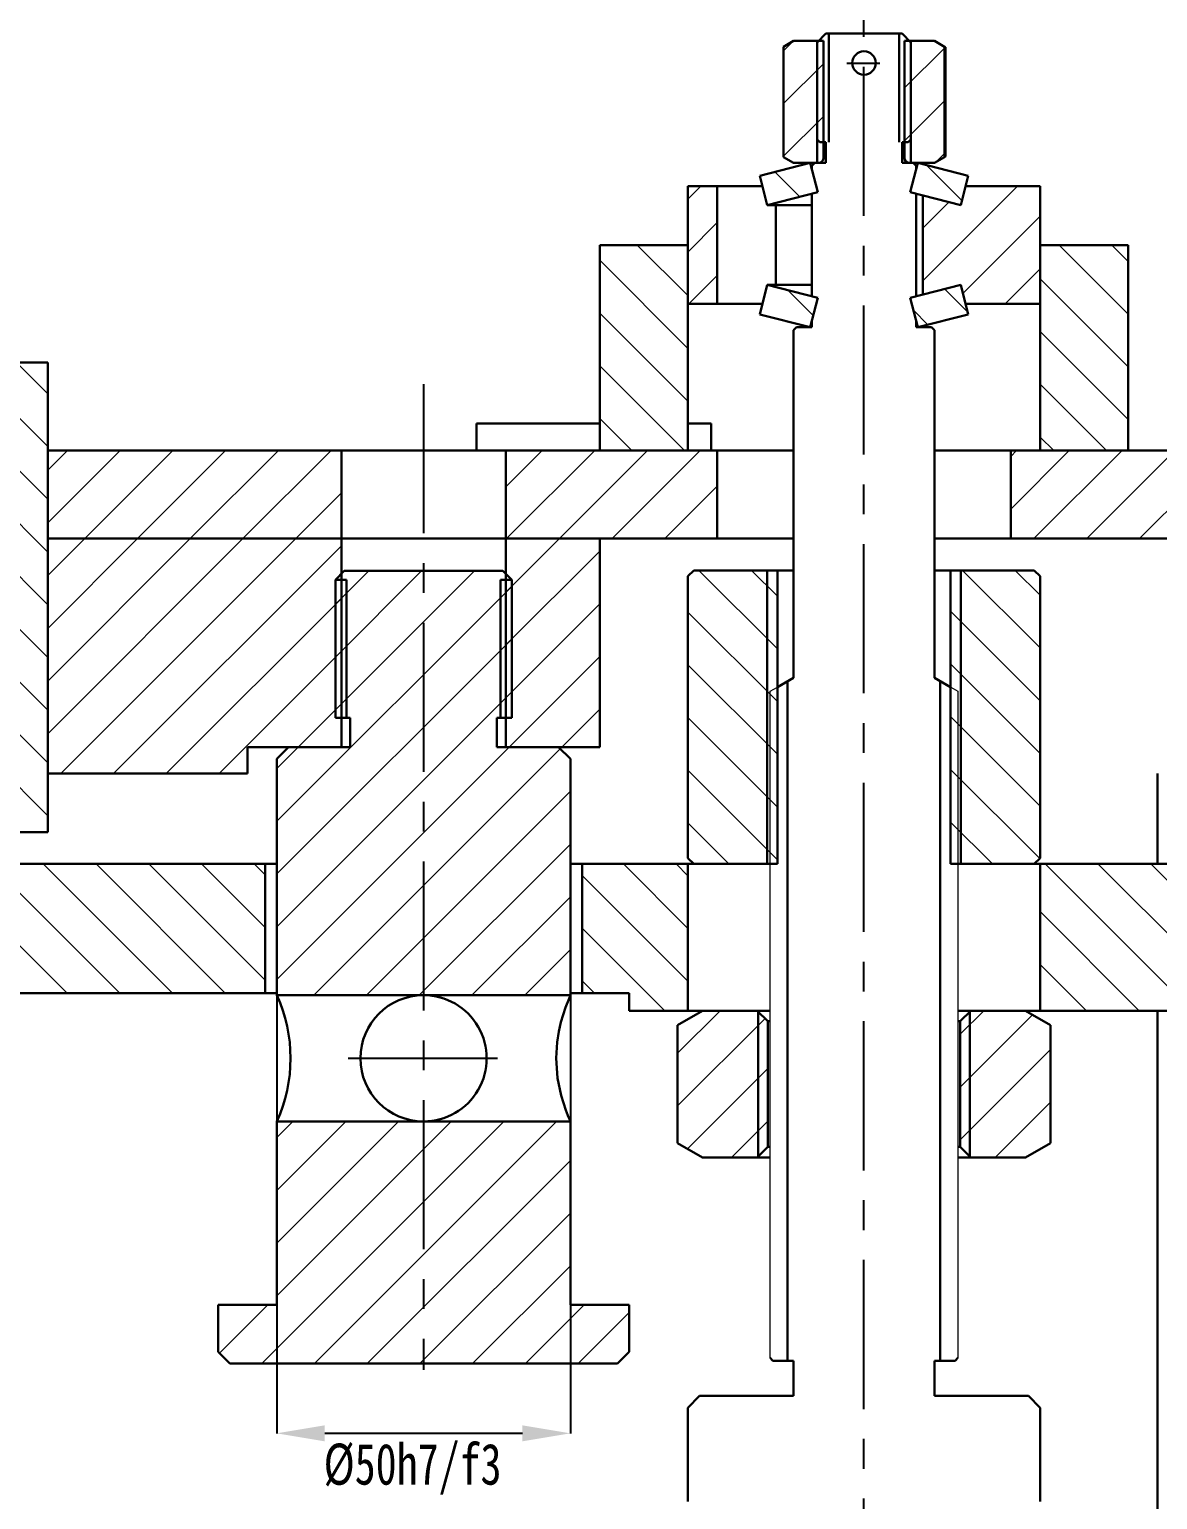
# Model space of a CAD drawing. Header units: millimetres. Extents: x 0 to 1189, y 0 to 841.
# Drawn here: x 150.1 to 246.2, y 99.9 to 225.1 of the extents above; entities that cross this region are included whole.
import ezdxf

# ---------------------------------------------------------------- set-up
doc = ezdxf.new("R2010")
doc.units = ezdxf.units.MM
doc.header["$PDSIZE"] = -1
doc.linetypes.add('CENTERX2', pattern=[20.32, 12.7, -2.54, 2.54, -2.54])
doc.layers.get('0').update_dxf_attribs({"lineweight": 30})
doc.layers.add('10', color=7, linetype='Continuous', lineweight=25)
doc.layers.add('剖面线层', color=2, linetype='Continuous', lineweight=15)
doc.layers.add('图层11', color=7, linetype='CENTERX2')
doc.styles.add('SLDTEXTSTYLE0', font='hyswlongfangsong.ttf')
doc.dimstyles.new('SLDDIMSTYLE6', dxfattribs={"dimtxt": 3.5, "dimasz": 4.08, "dimexe": 0, "dimexo": 0.0625, "dimgap": 0.875, "dimtad": 2, "dimlfac": 2, "dimrnd": 1e-09, "dimzin": 12, "dimdsep": 46, "dimtxsty": 'SLDTEXTSTYLE0', "dimsah": 1, "dimcen": 0.09, "dimadec": 0, "dimazin": 3, "dimtfac": 1, "dimtmove": 0, "dimatfit": 0, "dimfxl": 1, "dimfrac": 2, "dimtolj": 1, "dimarcsym": 0})

# ---------------------------------------------------------------- blocks, each defined once
blk = doc.blocks.new('_D_30')
at = {"layer": '10', "color": 0, "lineweight": -2}
for p, q in [((171.16, 142.82), (171.16, 105.57)), ((196.16, 142.82), (196.16, 105.57)), ((192.08, 105.57), (175.24, 105.57))]:
    blk.add_line(p, q, dxfattribs=at)
at = {"layer": '10', "color": 0}
for points in [[(175.24, 106.25), (175.24, 104.89), (171.16, 105.57)], [(192.08, 106.25), (192.08, 104.89), (196.16, 105.57)]]:
    blk.add_solid(points, dxfattribs=at)
at = {"layer": 'Defpoints', "color": 0}
for p in [(171.16, 142.88), (196.16, 142.88), (171.16, 105.57)]:
    blk.add_point(p, dxfattribs=at)
at = {"layer": '10', "color": 0, "insert": (182.72, 104.7), "char_height": 3.5, "attachment_point": 2, "style": 'SLDTEXTSTYLE0'}
blk.add_mtext('\\A1;%%c50h7/f3', dxfattribs=at)

msp = doc.modelspace()

# ---------------------------------------------------------------- hatches: boundary and pattern name
at = {"layer": '剖面线层', "linetype": 'Continuous'}
h = msp.add_hatch(dxfattribs=at)
h.set_pattern_fill('ANSI31', style=0)
edge = h.paths.add_edge_path(flags=0)
edge.add_line((215.1604, 224.1332), (214.3109, 223.6428))
edge.add_line((214.3109, 223.6428), (214.3109, 214.2436))
edge.add_line((214.3109, 214.2436), (215.1604, 213.7532))
edge.add_line((215.1604, 213.7532), (217.3016, 213.7532))
edge.add_arc((217.3016, 214.1532), 0.4, 269.992839, 360)
edge.add_line((217.7016, 214.1532), (217.7016, 224.1532))
edge.add_line((217.7016, 224.1532), (215.1604, 224.1532))
edge.add_line((215.1604, 224.1532), (215.1604, 224.1332))
h = msp.add_hatch(dxfattribs=at)
h.set_pattern_fill('ANSI31', style=0)
edge = h.paths.add_edge_path(flags=0)
edge.add_line((228.0098, 223.6428), (227.1604, 224.1332))
edge.add_line((227.1604, 224.1332), (227.1604, 224.1532))
edge.add_line((227.1604, 224.1532), (224.6191, 224.1532))
edge.add_line((224.6191, 224.1532), (224.6191, 214.1532))
edge.add_arc((225.0191, 214.1532), 0.4, 180, 270)
edge.add_line((225.0191, 213.7532), (227.1604, 213.7532))
edge.add_line((227.1604, 213.7532), (228.0098, 214.2436))
edge.add_line((228.0098, 214.2436), (228.0098, 223.6428))
h = msp.add_hatch(dxfattribs=at)
h.set_pattern_fill('ANSI31', angle=90, style=0)
h.paths.add_polyline_path([(212.2854, 212.6532), (212.9249, 210.1532), (217.2249, 211.2532), (216.5854, 213.7532)], flags=0)
h = msp.add_hatch(dxfattribs=at)
h.set_pattern_fill('ANSI31', angle=90, style=0)
h.paths.add_polyline_path([(225.7354, 213.7532), (225.0958, 211.2532), (229.3958, 210.1532), (230.0354, 212.6532)], flags=0)
h = msp.add_hatch(dxfattribs=at)
h.set_pattern_fill('ANSI31', style=0)
h.paths.add_polyline_path([(206.1604, 201.7532), (208.6604, 201.7532), (208.6604, 211.7532), (206.1604, 211.7532)], flags=0)
h = msp.add_hatch(dxfattribs=at)
h.set_pattern_fill('ANSI31', style=0)
h.paths.add_polyline_path([(226.1604, 202.5255), (229.3958, 203.3532), (229.8051, 201.7532), (236.1604, 201.7532), (236.1604, 211.7532), (229.7956, 211.7162), (229.3958, 210.1532), (226.1604, 210.9809)])
h = msp.add_hatch(dxfattribs=at)
h.set_pattern_fill('ANSI31', angle=90, style=0)
h.paths.add_polyline_path([(206.1604, 189.2532), (206.1604, 206.7532), (198.6604, 206.7532), (198.6604, 189.2532)], flags=0)
h = msp.add_hatch(dxfattribs=at)
h.set_pattern_fill('ANSI31', angle=90, style=0)
h.paths.add_polyline_path([(236.1604, 206.7532), (236.1604, 189.2532), (243.6604, 189.2532), (243.6604, 206.7532)], flags=0)
h = msp.add_hatch(dxfattribs=at)
h.set_pattern_fill('ANSI31', angle=90, style=0)
h.paths.add_polyline_path([(216.5854, 199.7532), (217.2249, 202.2532), (212.9249, 203.3532), (212.2854, 200.8532)], flags=0)
h = msp.add_hatch(dxfattribs=at)
h.set_pattern_fill('ANSI31', angle=90, style=0)
h.paths.add_polyline_path([(230.0354, 200.8532), (229.3958, 203.3532), (225.0958, 202.2532), (225.7354, 199.7532)], flags=0)
h = msp.add_hatch(dxfattribs=at)
h.set_pattern_fill('ANSI31', angle=90, style=0)
h.paths.add_polyline_path([(151.6604, 156.7532), (151.6604, 196.7532), (139.1604, 196.7532), (139.1604, 156.7532)], flags=0)
h = msp.add_hatch(dxfattribs=at)
h.set_pattern_fill('ANSI31', style=0)
h.paths.add_polyline_path([(151.6604, 181.7532), (176.6604, 181.7532), (176.6604, 189.2532), (151.6604, 189.2532)], flags=0)
h = msp.add_hatch(dxfattribs=at)
h.set_pattern_fill('ANSI31', style=0)
h.paths.add_polyline_path([(190.6604, 181.7532), (208.6604, 181.7532), (208.6604, 189.2532), (190.6604, 189.2532)], flags=0)
h = msp.add_hatch(dxfattribs=at)
h.set_pattern_fill('ANSI31', style=0)
h.paths.add_polyline_path([(233.6604, 181.7532), (255.6604, 181.7532), (255.6604, 189.2532), (233.6604, 189.2532)], flags=0)
h = msp.add_hatch(dxfattribs=at)
h.set_pattern_fill('ANSI31', style=0)
h.paths.add_polyline_path([(151.6604, 161.7532), (168.6604, 161.7532), (168.6604, 164.0032), (176.6604, 164.0032), (176.6604, 181.7532), (151.6604, 181.7532)], flags=0)
h = msp.add_hatch(dxfattribs=at)
h.set_pattern_fill('ANSI31', style=0)
h.paths.add_polyline_path([(190.6604, 181.7532), (190.6604, 164.0032), (198.6604, 164.0032), (198.6604, 181.7532)], flags=0)
h = msp.add_hatch(dxfattribs=at)
h.set_pattern_fill('ANSI31', angle=90, style=0)
h.paths.add_polyline_path([(206.6604, 154.0532), (213.7854, 154.0532), (213.7854, 179.0532), (206.6604, 179.0532), (206.1604, 178.5532), (206.1604, 154.5532)], flags=0)
h = msp.add_hatch(dxfattribs=at)
h.set_pattern_fill('ANSI31', angle=90, style=0)
h.paths.add_polyline_path([(235.6604, 179.0532), (228.5354, 179.0532), (228.5354, 154.0532), (235.6604, 154.0532), (236.1604, 154.5532), (236.1604, 178.5532)], flags=0)
h = msp.add_hatch(dxfattribs=at)
h.set_pattern_fill('ANSI31', style=0)
edge = h.paths.add_edge_path(flags=0)
edge.add_line((176.9104, 179.0032), (176.1604, 178.2532))
edge.add_line((176.1604, 178.2532), (176.1604, 166.5032))
edge.add_line((176.1604, 166.5032), (177.4104, 166.5032))
edge.add_line((177.4104, 166.5032), (177.4104, 164.0032))
edge.add_line((177.4104, 164.0032), (172.1604, 164.0032))
edge.add_line((172.1604, 164.0032), (171.1604, 163.0032))
edge.add_line((171.1604, 163.0032), (171.1604, 142.8782))
edge.add_ellipse((183.6604, 137.5032), major_axis=(-6474.5156, 0), ratio=0.000830178, start_angle=270, end_angle=270.11061796, ccw=False)
edge.add_ellipse((183.6604, 137.5032), major_axis=(-6474.5156, 0), ratio=0.000830178, start_angle=269.88938204, end_angle=270, ccw=False)
edge.add_line((196.1604, 142.8782), (196.1604, 163.0032))
edge.add_line((196.1604, 163.0032), (195.1603, 164.0032))
edge.add_line((195.1603, 164.0032), (189.9104, 164.0032))
edge.add_line((189.9104, 164.0032), (189.9104, 166.5032))
edge.add_line((189.9104, 166.5032), (191.1604, 166.5032))
edge.add_line((191.1604, 166.5032), (191.1604, 178.2532))
edge.add_line((191.1604, 178.2532), (190.4104, 179.0032))
edge.add_line((190.4104, 179.0032), (176.9104, 179.0032))
h = msp.add_hatch(dxfattribs=at)
h.set_pattern_fill('ANSI31', angle=90, style=0)
h.paths.add_polyline_path([(113.6604, 154.0532), (113.6604, 143.0532), (170.1604, 143.0532), (170.1604, 154.0532)], flags=0)
h = msp.add_hatch(dxfattribs=at)
h.set_pattern_fill('ANSI31', angle=90, style=0)
h.paths.add_polyline_path([(201.1604, 143.0532), (201.1604, 141.5532), (206.1604, 141.5532), (206.1604, 154.0532), (197.1604, 154.0532), (197.1604, 143.0532)], flags=0)
h = msp.add_hatch(dxfattribs=at)
h.set_pattern_fill('ANSI31', angle=90, style=0)
h.paths.add_polyline_path([(236.1604, 141.5532), (263.6604, 141.5532), (263.6604, 154.0532), (236.1604, 154.0532)], flags=0)
h = msp.add_hatch(dxfattribs=at)
h.set_pattern_fill('ANSI31', style=0)
h.paths.add_polyline_path([(212.9724, 140.6532), (212.0724, 141.5532), (207.4104, 141.5532), (205.2896, 140.3288), (205.2896, 130.2776), (207.4104, 129.0532), (212.0724, 129.0532), (212.9724, 129.9532)], flags=0)
h = msp.add_hatch(dxfattribs=at)
h.set_pattern_fill('ANSI31', style=0)
h.paths.add_polyline_path([(237.0311, 140.3288), (234.9104, 141.5532), (230.2484, 141.5532), (229.3484, 140.6532), (229.3484, 129.9532), (230.2484, 129.0532), (234.9104, 129.0532), (237.0311, 130.2776)], flags=0)
h = msp.add_hatch(dxfattribs=at)
h.set_pattern_fill('ANSI31', style=0)
edge = h.paths.add_edge_path(flags=0)
edge.add_line((166.1604, 112.5032), (167.1603, 111.5032))
edge.add_line((167.1603, 111.5032), (200.1604, 111.5032))
edge.add_line((200.1604, 111.5032), (201.1604, 112.5032))
edge.add_line((201.1604, 112.5032), (201.1604, 116.5032))
edge.add_line((201.1604, 116.5032), (196.1604, 116.5032))
edge.add_line((196.1604, 116.5032), (196.1604, 132.1282))
edge.add_ellipse((183.6604, 137.5032), major_axis=(-6474.5156, 0), ratio=0.000830178, start_angle=90, end_angle=90.11061796, ccw=False)
edge.add_ellipse((183.6604, 137.5032), major_axis=(-6474.5156, 0), ratio=0.000830178, start_angle=89.88938204, end_angle=90, ccw=False)
edge.add_line((171.1604, 132.1282), (171.1604, 116.5032))
edge.add_line((171.1604, 116.5032), (166.1604, 116.5032))
edge.add_line((166.1604, 116.5032), (166.1604, 112.5032))

# ---------------------------------------------------------------- linework, layer by layer
at = {"color": 7, "linetype": 'Continuous'}
for p, q in [((214.3109, 223.6428), (215.1604, 224.1332)), ((215.1604, 224.1332), (215.1604, 224.1532)), ((217.7016, 224.1532), (215.1604, 224.1532)), ((217.1604, 224.003), (217.9105, 224.7532)), ((217.1604, 213.7532), (217.1604, 224.1532)), ((217.7016, 214.1532), (217.7016, 224.1532)), ((217.9105, 224.7532), (224.4102, 224.7532)), ((218.1604, 215.5032), (218.1604, 224.7532)), ((224.1604, 224.7532), (224.1604, 215.5032)), ((224.4102, 224.7532), (225.1604, 224.003)), ((224.6191, 224.1532), (224.6191, 214.1532)), ((227.1604, 224.1532), (224.6191, 224.1532)), ((225.1604, 224.1532), (225.1604, 213.7532)), ((227.1604, 224.1532), (227.1604, 224.1332)), ((227.1604, 224.1332), (228.0098, 223.6428)), ((214.3109, 214.2436), (214.3109, 223.6428)), ((217.1604, 215.7534), (217.1604, 224.003)), ((225.1604, 224.003), (225.1604, 215.7534)), ((228.0098, 223.6428), (228.0098, 214.2436)), ((228.0871, 223.5973), (228.0098, 223.6428)), ((228.0871, 214.2891), (228.0871, 223.5973)), ((217.4106, 215.5032), (217.1604, 215.7534)), ((217.4106, 215.5032), (217.9104, 215.5032)), ((217.9104, 213.7532), (217.9104, 215.5032)), ((224.4104, 215.5032), (224.9102, 215.5032)), ((224.4104, 215.5032), (224.4104, 213.7532)), ((225.1604, 215.7534), (224.9102, 215.5032)), ((215.1604, 213.7532), (214.3109, 214.2436)), ((228.0098, 214.2436), (227.1604, 213.7532)), ((228.0098, 214.2436), (228.0871, 214.2891)), ((212.2854, 212.6532), (216.5854, 213.7532)), ((217.3016, 213.7532), (215.1604, 213.7532)), ((217.2249, 211.2532), (216.5854, 213.7532)), ((216.7104, 213.5031), (216.9605, 213.7532)), ((216.7104, 213.2646), (216.7104, 213.5031)), ((216.9605, 213.7532), (217.9104, 213.7532)), ((224.4104, 213.7532), (225.3602, 213.7532)), ((227.1604, 213.7532), (225.0192, 213.7532)), ((225.7354, 213.7532), (225.0958, 211.2532)), ((225.3602, 213.7532), (225.6104, 213.5031)), ((225.6104, 213.5031), (225.6104, 213.2646)), ((225.7354, 213.7532), (230.0354, 212.6532)), ((208.6604, 211.7532), (206.1604, 211.7532)), ((206.1604, 201.7532), (206.1604, 211.7532)), ((208.6604, 201.7532), (208.6604, 211.7532)), ((212.5156, 211.7532), (208.6604, 211.7532)), ((212.9249, 210.1532), (212.2854, 212.6532)), ((230.0354, 212.6532), (229.3958, 210.1532)), ((236.1604, 211.7532), (229.8051, 211.7532)), ((236.1604, 211.7532), (236.1604, 201.7532)), ((212.9249, 210.1532), (217.2249, 211.2532)), ((216.7104, 202.3848), (216.7104, 211.1216)), ((225.0958, 211.2532), (229.3958, 210.1532)), ((225.6104, 211.1216), (225.6104, 202.3848)), ((226.1604, 210.9809), (226.1604, 202.5255)), ((216.7104, 210.1532), (212.9249, 210.1532)), ((198.6604, 206.7532), (206.1604, 206.7532)), ((198.6604, 206.7532), (198.6604, 189.2532)), ((206.1604, 206.7532), (206.1604, 189.2532)), ((236.1604, 206.7532), (243.6604, 206.7532)), ((236.1604, 189.2532), (236.1604, 206.7532)), ((243.6604, 189.2532), (243.6604, 206.7532)), ((212.2854, 200.8532), (212.9249, 203.3532)), ((212.9249, 203.3532), (216.7104, 203.3532)), ((217.2249, 202.2532), (212.9249, 203.3532)), ((229.3958, 203.3532), (225.0958, 202.2532)), ((229.3958, 203.3532), (230.0354, 200.8532)), ((208.6604, 201.7532), (206.1604, 201.7532)), ((212.5156, 201.7532), (208.6604, 201.7532)), ((216.5854, 199.7532), (217.2249, 202.2532)), ((225.0958, 202.2532), (225.7354, 199.7532)), ((236.1604, 201.7532), (229.8051, 201.7532)), ((216.5854, 199.7532), (212.2854, 200.8532)), ((230.0354, 200.8532), (225.7354, 199.7532)), ((215.1604, 199.5031), (215.4105, 199.7532)), ((215.1604, 169.9079), (215.1604, 199.5031)), ((215.4105, 199.7532), (216.7104, 199.7532)), ((216.7104, 199.7532), (216.7104, 200.2419)), ((225.6104, 199.7532), (226.9102, 199.7532)), ((226.9102, 199.7532), (227.1604, 199.5031)), ((227.1604, 199.5031), (227.1604, 169.9079)), ((139.1604, 196.7532), (151.6604, 196.7532)), ((151.6604, 196.7532), (151.6604, 156.7532)), ((188.1604, 189.2532), (188.1604, 191.5532)), ((198.6604, 191.5532), (188.1604, 191.5532)), ((208.1604, 191.5532), (206.1604, 191.5532)), ((208.1604, 189.2532), (208.1604, 191.5532)), ((151.6604, 181.7532), (151.6604, 189.2532)), ((176.6604, 189.2532), (151.6604, 189.2532)), ((176.6604, 181.7532), (176.6604, 189.2532)), ((190.6604, 189.2532), (176.6604, 189.2532)), ((190.6604, 189.2532), (190.6604, 181.7532)), ((208.6604, 189.2532), (190.6604, 189.2532)), ((206.1604, 189.2532), (198.6604, 189.2532)), ((208.6604, 181.7532), (208.6604, 189.2532)), ((215.1604, 189.2532), (208.6604, 189.2532)), ((233.6604, 189.2532), (227.1604, 189.2532)), ((233.6604, 189.2532), (233.6604, 181.7532)), ((255.6604, 189.2532), (233.6604, 189.2532)), ((243.6604, 189.2532), (236.1604, 189.2532)), ((151.6604, 161.7532), (151.6604, 181.7532)), ((176.6604, 181.7532), (151.6604, 181.7532)), ((176.6604, 164.0032), (176.6604, 181.7532)), ((190.6604, 181.7532), (176.6604, 181.7532)), ((198.6604, 181.7532), (190.6604, 181.7532)), ((190.6604, 181.7532), (190.6604, 164.0032)), ((208.6604, 181.7532), (190.6604, 181.7532)), ((198.6604, 181.7532), (198.6604, 164.0032)), ((215.1604, 181.7532), (208.6604, 181.7532)), ((233.6604, 181.7532), (227.1604, 181.7532)), ((255.6604, 181.7532), (233.6604, 181.7532)), ((206.1604, 178.5532), (206.6604, 179.0532)), ((206.6604, 179.0532), (213.7854, 179.0532)), ((212.9104, 154.0532), (212.9104, 179.0532)), ((213.7854, 154.0532), (213.7854, 179.0532)), ((213.7854, 179.0532), (215.1604, 179.0532)), ((227.1604, 179.0532), (228.5354, 179.0532)), ((228.5354, 179.0532), (228.5354, 154.0532)), ((228.5354, 179.0532), (235.6604, 179.0532)), ((229.4104, 179.0532), (229.4104, 154.0532)), ((235.6604, 179.0532), (236.1604, 178.5532)), ((176.1604, 178.2532), (176.9104, 179.0032)), ((177.1076, 178.2532), (176.1604, 178.2532)), ((176.1604, 166.5032), (176.1604, 178.2532)), ((190.4104, 179.0032), (176.9104, 179.0032)), ((177.1076, 166.5032), (177.1076, 178.2532)), ((191.1604, 178.2532), (190.2131, 178.2532)), ((190.2131, 178.2532), (190.2131, 166.5032)), ((190.4104, 179.0032), (191.1604, 178.2532)), ((191.1604, 178.2532), (191.1604, 166.5032)), ((206.1604, 154.5532), (206.1604, 178.5532)), ((236.1604, 178.5532), (236.1604, 154.5532)), ((214.6604, 111.7532), (214.6604, 169.6148)), ((227.6604, 169.6341), (227.6604, 111.7532)), ((176.1604, 166.5032), (177.1076, 166.5032)), ((177.4104, 166.5032), (176.1604, 166.5032)), ((177.4104, 164.0032), (177.4104, 166.5032)), ((191.1604, 166.5032), (189.9104, 166.5032)), ((189.9104, 166.5032), (189.9104, 164.0032)), ((190.2131, 166.5032), (191.1604, 166.5032)), ((168.6604, 164.0032), (176.6604, 164.0032)), ((168.6604, 161.7532), (168.6604, 164.0032)), ((171.1604, 163.0032), (172.1604, 164.0032)), ((177.4104, 164.0032), (172.1604, 164.0032)), ((195.1603, 164.0032), (189.9104, 164.0032)), ((190.6604, 164.0032), (198.6604, 164.0032)), ((195.1603, 164.0032), (196.1604, 163.0032)), ((171.1604, 142.8782), (171.1604, 163.0032)), ((196.1604, 163.0032), (196.1604, 142.8782)), ((168.6604, 161.7532), (151.6604, 161.7532)), ((246.1604, 154.0532), (246.1604, 161.7532)), ((151.6604, 156.7532), (139.1604, 156.7532)), ((170.1604, 154.0532), (113.6604, 154.0532)), ((170.1604, 143.0532), (170.1604, 154.0532)), ((171.1604, 154.0532), (170.1604, 154.0532)), ((197.1604, 154.0532), (196.1604, 154.0532)), ((197.1604, 154.0532), (197.1604, 143.0532)), ((206.1604, 154.0532), (197.1604, 154.0532)), ((206.6604, 154.0532), (206.1604, 154.5532)), ((206.1604, 141.5532), (206.1604, 154.0532)), ((206.6604, 154.0532), (206.1604, 154.0532)), ((206.6604, 154.0532), (213.7854, 154.0532)), ((228.5354, 154.0532), (235.6604, 154.0532)), ((236.1604, 154.5532), (235.6604, 154.0532)), ((236.1604, 154.0532), (235.6604, 154.0532)), ((236.1604, 154.0532), (236.1604, 141.5532)), ((263.6604, 154.0532), (236.1604, 154.0532)), ((113.6604, 143.0532), (170.1604, 143.0532)), ((171.1604, 143.0532), (170.1604, 143.0532)), ((196.1603, 142.8782), (183.6604, 142.8782)), ((197.1604, 143.0532), (196.1604, 143.0532)), ((197.1604, 143.0532), (201.1604, 143.0532)), ((201.1604, 141.5532), (201.1604, 143.0532)), ((206.1604, 141.5532), (201.1604, 141.5532)), ((205.2896, 140.3288), (207.4104, 141.5532)), ((207.4104, 141.5532), (206.1604, 141.5532)), ((212.0724, 141.5532), (207.4104, 141.5532)), ((212.9724, 140.6532), (212.0724, 141.5532)), ((212.0724, 141.5532), (212.1604, 141.5532)), ((212.1604, 141.5532), (213.1604, 141.5532)), ((212.1604, 129.0532), (212.1604, 141.5532)), ((229.1604, 141.5532), (230.1604, 141.5532)), ((230.2484, 141.5532), (229.3484, 140.6532)), ((230.1604, 141.5532), (230.1604, 129.0532)), ((230.1604, 141.5532), (230.2484, 141.5532)), ((234.9104, 141.5532), (230.2484, 141.5532)), ((234.9104, 141.5532), (237.0311, 140.3288)), ((236.1604, 141.5532), (234.9104, 141.5532)), ((263.6604, 141.5532), (236.1604, 141.5532)), ((246.1604, 94.1102), (246.1604, 141.5532)), ((205.2896, 140.3288), (205.2832, 140.3251)), ((205.2832, 130.2813), (205.2832, 140.3251)), ((205.2896, 130.2776), (205.2896, 140.3288)), ((212.9724, 140.6532), (213.1604, 140.6532)), ((212.9724, 129.9532), (212.9724, 140.6532)), ((229.1604, 140.6532), (229.3484, 140.6532)), ((229.3484, 140.6532), (229.3484, 129.9532)), ((237.0311, 140.3288), (237.0311, 130.2776)), ((171.1604, 116.5032), (171.1604, 132.1282)), ((196.1604, 132.1282), (196.1604, 116.5032)), ((205.2896, 130.2776), (205.2832, 130.2813)), ((207.4104, 129.0532), (205.2896, 130.2776)), ((237.0311, 130.2776), (234.9104, 129.0532)), ((212.0724, 129.0532), (207.4104, 129.0532)), ((212.0724, 129.0532), (212.9724, 129.9532)), ((212.1604, 129.0532), (212.0724, 129.0532)), ((213.1604, 129.0532), (212.1604, 129.0532)), ((212.9724, 129.9532), (213.1604, 129.9532)), ((229.1604, 129.9532), (229.3484, 129.9532)), ((230.1604, 129.0532), (229.1604, 129.0532)), ((229.3484, 129.9532), (230.2484, 129.0532)), ((230.2484, 129.0532), (230.1604, 129.0532)), ((234.9104, 129.0532), (230.2484, 129.0532)), ((166.1604, 112.5032), (166.1604, 116.5032)), ((171.1604, 116.5032), (166.1604, 116.5032)), ((201.1604, 116.5032), (196.1604, 116.5032)), ((201.1604, 116.5032), (201.1604, 112.5032)), ((167.1604, 111.5032), (166.1604, 112.5032)), ((200.1604, 111.5032), (167.1604, 111.5032)), ((201.1604, 112.5032), (200.1604, 111.5032)), ((213.4105, 111.7532), (213.1604, 112.0033)), ((213.4105, 111.7532), (215.1604, 111.7532)), ((215.1604, 108.7532), (215.1604, 111.7532)), ((227.1604, 111.7532), (228.9102, 111.7532)), ((227.1604, 111.7532), (227.1604, 108.7532)), ((229.1604, 112.0033), (228.9102, 111.7532)), ((206.1604, 107.7532), (207.1604, 108.7532)), ((206.1604, 99.7533), (206.1604, 107.7532)), ((207.1604, 108.7532), (215.1604, 108.7532)), ((227.1604, 108.7532), (235.1603, 108.7532)), ((235.1603, 108.7532), (236.1604, 107.7532)), ((236.1604, 107.7532), (236.1604, 99.7533))]:
    msp.add_line(p, q, dxfattribs=at)
at = {"color": 8, "linetype": 'Continuous'}
for p, q in [((217.9104, 214.1532), (217.7016, 214.1532)), ((224.6191, 214.1532), (224.4104, 214.1532)), ((213.6604, 210.1532), (213.6604, 203.3532))]:
    msp.add_line(p, q, dxfattribs=at)
for p, q in [((225.6104, 199.7532), (225.6104, 200.2419)), ((213.7854, 169.1141), (215.1604, 169.9079)), ((227.1604, 169.9079), (228.5354, 169.1141))]:
    msp.add_line(p, q)
at = {"color": 7, "linetype": 'Continuous', "flags": 128}
msp.add_lwpolyline([(196.1604, 142.8782), (196.1603, 142.8782), (196.0439, 142.605), (195.7435, 141.8284), (195.3514, 140.5702), (195.1682, 139.7756), (195.0249, 138.8787), (194.9412, 137.5032), (195.0663, 135.8199), (195.38, 134.3291), (195.7735, 133.0952), (195.9486, 132.6362), (196.0824, 132.3093), (196.1603, 132.1282), (196.1604, 132.1282)], dxfattribs=at)
at = {"color": 7, "linetype": 'Continuous'}
for centre, radius, start, end in [((217.3016, 214.1532), 0.4, 270, 0), ((225.0191, 214.1532), 0.4, 180, 270), ((159.3996, 137.5032), 12.9308, 335.438333, 24.561667)]:
    msp.add_arc(centre, radius, start, end, dxfattribs=at)
msp.add_ellipse((221.1604, 222.2532), major_axis=(1.0002, 0), ratio=0.99979438, dxfattribs=at)
for major_axis, ratio, start_param, end_param in [((-6474.5156, 0), 0.00083018, 4.71238898, 4.71431963), ((5.3795, 0), 0.99917085, 1.57079633, 4.71238898), ((0, 5.375), 0.99916948, 3.14159265, 6.28318531), ((-6474.5156, 0), 0.00083018, 4.71045833, 4.71238898), ((-6474.5156, 0), 0.00083018, 1.56886568, 1.57079633), ((-6474.5156, 0), 0.00083018, 1.57079633, 1.57272697)]:
    msp.add_ellipse((183.6604, 137.5032), major_axis=major_axis, ratio=ratio, start_param=start_param, end_param=end_param, dxfattribs=at)
at = {"layer": '剖面线层', "color": 7, "linetype": 'Continuous'}
for p, q in [((213.1604, 168.7532), (213.7854, 169.1141)), ((227.1604, 169.9079), (229.1604, 168.7532)), ((213.1604, 112.0033), (213.1604, 168.7532)), ((229.1604, 168.7532), (229.1604, 112.0033))]:
    msp.add_line(p, q, dxfattribs=at)
at = {"layer": '图层11'}
for p, q in [((221.1604, 87.3125), (221.1604, 227.0213)), ((219.6952, 222.2532), (222.5131, 222.2532)), ((183.6604, 194.9102), (183.6604, 110.9654)), ((177.2507, 137.5032), (190.0218, 137.5032))]:
    msp.add_line(p, q, dxfattribs=at)

# ---------------------------------------------------------------- dimensions: what is measured, and where the dimension line sits
at = {"layer": '10'}
dim = msp.add_linear_dim(base=(171.1604, 105.5711), p1=(196.1604, 142.8782), p2=(171.1604, 142.8782), text='%%c<>h7/f3', dimstyle='SLDDIMSTYLE6', dxfattribs=at)
dim.commit()
dim.dimension.update_dxf_attribs({"geometry": '_D_30', "text_midpoint": (182.7181, 105.5711), "dimtype": 160})

doc.saveas('drawing.dxf')
